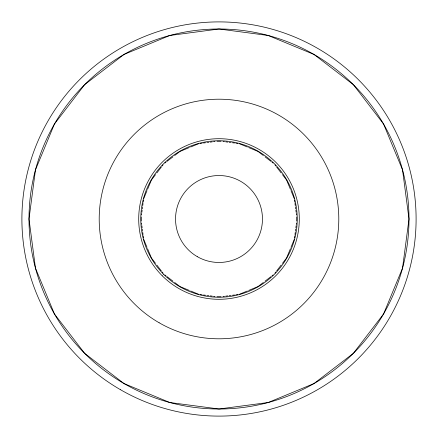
<?xml version="1.0" encoding="UTF-8"?>
<svg xmlns="http://www.w3.org/2000/svg" width="438" height="438" viewBox="0 0 438 438"><rect width="100%" height="100%" fill="white"/><g stroke="black" fill="none" stroke-linecap="round" stroke-linejoin="round"><path stroke-width="0.66" d="M141.244 216.98L141.244 221.02M141.507 214.959L141.688 213.613M141.863 212.271L142.131 210.251M142.306 208.904L142.574 206.884M142.75 205.537L143.018 203.517M143.193 202.17L143.461 200.155M294.539 237.845L294.807 235.83M294.982 234.483L295.25 232.463M295.426 231.116L295.694 229.096M295.869 227.749L296.137 225.729M296.312 224.387L296.493 223.041M296.756 221.02L296.756 216.98M143.637 198.808L147.015 190.65M147.535 189.397L151.433 179.991L155.561 174.603M290.465 248.603L286.567 258.009L282.439 263.397M290.985 247.35L294.363 239.192M156.804 172.988L161.348 167.064M162.175 165.986L163.002 164.907M274.998 273.093L275.825 272.014M276.652 270.936L281.196 265.012M164.907 163.002L165.986 162.175M167.064 161.348L172.988 156.804M174.603 155.561L179.991 151.433L189.397 147.535M263.397 282.439L258.009 286.567L248.603 290.465M265.012 281.196L270.936 276.652M272.014 275.825L273.093 274.998M190.65 147.015L198.808 143.637M239.192 294.363L247.35 290.985M200.155 143.461L202.17 143.193M203.517 143.018L205.537 142.75M206.884 142.574L208.904 142.306M210.251 142.131L212.271 141.863M213.613 141.688L214.959 141.507M216.98 141.244L221.02 141.244M221.02 296.756L216.98 296.756M223.041 296.493L224.387 296.312M225.729 296.137L227.749 295.869M229.096 295.694L231.116 295.426M232.463 295.25L234.483 294.982M235.83 294.807L237.845 294.539M223.041 141.507L224.387 141.688M225.729 141.863L227.749 142.131M229.096 142.306L231.116 142.574M232.463 142.75L234.483 143.018M235.83 143.193L237.845 143.461M200.155 294.539L202.17 294.807M203.517 294.982L205.537 295.25M206.884 295.426L208.904 295.694M210.251 295.869L212.271 296.137M213.613 296.312L214.959 296.493M239.192 143.637L247.35 147.015M248.603 147.535L258.009 151.433L263.397 155.561M189.397 290.465L179.991 286.567L174.603 282.439M190.65 290.985L198.808 294.363M265.012 156.804L270.936 161.348M272.014 162.175L273.093 163.002M164.907 274.998L165.986 275.825M167.064 276.652L172.988 281.196M274.998 164.907L275.825 165.986M276.652 167.064L281.196 172.988M282.439 174.603L286.567 179.991L290.465 189.397M155.561 263.397L151.433 258.009L147.535 248.603M156.804 265.012L161.348 270.936M162.175 272.014L163.002 273.093M290.985 190.65L294.363 198.808M143.637 239.192L147.015 247.35M294.539 200.155L294.807 202.17M294.982 203.517L295.25 205.537M295.426 206.884L295.694 208.904M295.869 210.251L296.137 212.271M296.312 213.613L296.493 214.959M141.507 223.041L141.688 224.387M141.863 225.729L142.131 227.749M142.306 229.096L142.574 231.116M142.75 232.463L143.018 234.483M143.193 235.83L143.461 237.845M35.473 169.824L29.001 219L35.473 268.176L54.454 314.002L84.649 353.351L123.998 383.546L169.824 402.527L219 408.999L268.176 402.527L314.002 383.546L353.351 353.351L383.546 314.002L402.527 268.176L408.999 219L402.527 169.824L383.546 123.998L353.351 84.649L314.002 54.454L268.176 35.473L219 29.001L169.824 35.473L123.998 54.454L84.649 84.649L54.454 123.998L35.473 169.824M197.27 256.641A43.466 43.466 0 0 0 262.466 219A43.466 43.466 0 0 0 197.27 181.359A43.466 43.466 0 0 0 197.27 256.641M163.675 274.325A78.243 78.243 0 0 0 294.577 239.252A78.243 78.243 0 0 0 198.748 143.423A78.243 78.243 0 0 0 163.675 274.325M123.998 383.546A189.999 189.999 0 0 0 408.999 219A189.999 189.999 0 0 0 123.998 54.454A189.999 189.999 0 0 0 123.998 383.546M120.45 389.694A197.1 197.1 0 0 0 416.1 219A197.1 197.1 0 0 0 120.45 48.306A197.1 197.1 0 0 0 120.45 389.694M162.224 275.776A80.291 80.291 0 0 0 296.553 239.783A80.291 80.291 0 0 0 198.217 141.447A80.291 80.291 0 0 0 162.224 275.776M159.103 322.746A119.793 119.793 0 0 0 338.793 219A119.793 119.793 0 0 0 159.103 115.254A119.793 119.793 0 0 0 159.103 322.746"/></g></svg>
